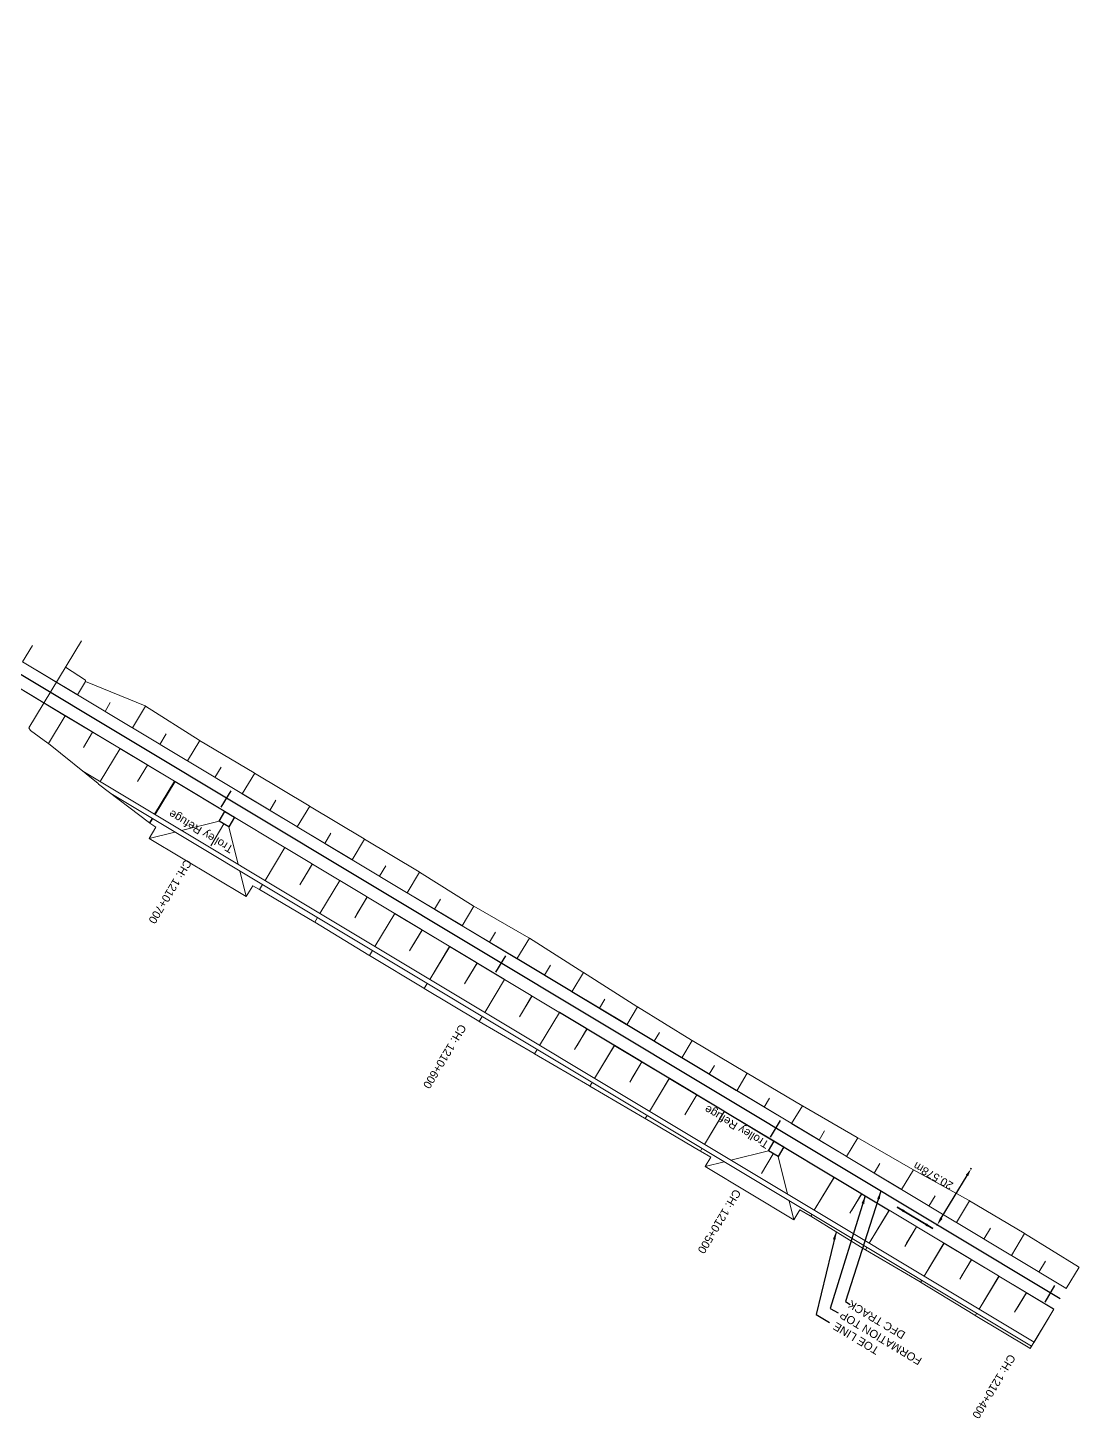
# Model space of a CAD drawing. Header units: metres. Extents: x 618805 to 628804, y 3390925 to 3396999.
# Drawn here: x 628475.9 to 628804, y 3390925.3 to 3391359.5 of the extents above; entities that cross this region are included whole.
import ezdxf
from ezdxf.enums import TextEntityAlignment as Align

# ---------------------------------------------------------------- set-up
doc = ezdxf.new("R2010")
doc.units = ezdxf.units.M
doc.header["$MEASUREMENT"] = 0
doc.layers.get('Defpoints').update_dxf_attribs({"lineweight": 0})
for name, color, linetype, lineweight in [('C-ALIG-LABL-DG', 1, 'Continuous', 25), ('PROPOSED DFCC TOE LINE', 239, 'Continuous', 0), ('PROPOSED DFCC TOE SLOPES', 239, 'Continuous', 0), ('PROPOSED DFCC TRACK', 1, 'Continuous', 0), ('PROPOSED FORMATION LINE - PLAN', 187, 'Continuous', 0)]:
    doc.layers.add(name, color=color, linetype=linetype, lineweight=lineweight)
doc.layers.add('Dimension', color=10, linetype='Continuous')
doc.layers.add('Trolley Refuse', color=10, linetype='Continuous')
doc.styles.add('ARIAL', font='arial.ttf')
doc.styles.get("Standard").update_dxf_attribs({"font": 'arial.ttf'})
doc.styles.add('Style-Arial', font='arial.ttf')
doc.dimstyles.new('ISO-25', dxfattribs={"dimtxt": 2.5, "dimasz": 2.5, "dimexe": 1.25, "dimexo": 0.625, "dimtad": 1, "dimtxsty": 'Standard', "dimcen": 2.5, "dimadec": 0, "dimazin": 0, "dimtfac": 1, "dimtmove": 0, "dimatfit": 3, "dimfxl": 1, "dimarcsym": 0})
doc.dimstyles.get("Standard").update_dxf_attribs({"dimtxt": 2.5, "dimasz": 2.5, "dimexe": 0.18, "dimexo": 0.0625, "dimgap": 0.09, "dimtad": 0, "dimtih": 1, "dimtoh": 1, "dimdec": 3, "dimzin": 0, "dimdsep": 46, "dimtxsty": 'Standard', "dimcen": 0.09, "dimadec": 0, "dimazin": 0, "dimtfac": 1, "dimtdec": 3, "dimtofl": 0, "dimtmove": 0, "dimatfit": 3, "dimfxl": 1, "dimtolj": 1, "dimtzin": 0, "dimarcsym": 0})

# ---------------------------------------------------------------- blocks, each defined once
blk = doc.blocks.new('*D320')
at = {"layer": 'Defpoints', "color": 0, "transparency": 16777216}
for p in [(628769.88, 3391003.48), (628770.28, 3391003.24), (628759.26, 3390985.85)]:
    blk.add_point(p, dxfattribs=at)
at = {"layer": 'Dimension', "color": 0, "lineweight": -2, "transparency": 16777216}
for p, q in [((628760.95, 3390987.76), (628768.99, 3391001.1)), ((628769.99, 3391003.42), (628770.38, 3391003.18)), ((628759.37, 3390985.79), (628759.77, 3390985.55))]:
    blk.add_line(p, q, dxfattribs=at)
at = {"layer": 'Dimension', "color": 0, "transparency": 16777216}
for points in [[(628768.63, 3391001.31), (628769.34, 3391000.88), (628770.28, 3391003.24)], [(628760.59, 3390987.97), (628761.31, 3390987.54), (628759.66, 3390985.61)]]:
    blk.add_solid(points, dxfattribs=at)
at = {"layer": 'Dimension', "color": 0, "lineweight": 0, "transparency": 16777216, "insert": (628758.42, 3391000.98), "char_height": 2.5, "attachment_point": 5, "rotation": 150, "style": 'Style-Arial'}
blk.add_mtext('\\A1;20.578m', dxfattribs=at)
blk = doc.blocks.new('TerminatorOpen_0.5')
at = {"color": 0, "linetype": 'ByBlock', "lineweight": -2}
for q in [(-1, 0.25), (-1, 0), (-1, -0.25)]:
    blk.add_line((0, 0), q, dxfattribs=at)
blk = doc.blocks.new('Tick Hor')
blk.add_lwpolyline([(-0.5, 0), (0.5, 0)])

msp = doc.modelspace()

# ---------------------------------------------------------------- linework, layer by layer
at = {"layer": 'PROPOSED DFCC TOE LINE', "lineweight": 0, "flags": 128}
for points in [[(628487.642, 3391159.8628), (628493.9056, 3391155.7727), (628493.9031, 3391155.3662), (628512.4354, 3391147.7798), (628512.6002, 3391147.6681), (628529.3175, 3391137.0441), (628529.4886, 3391136.943), (628546.4925, 3391126.7961), (628546.6464, 3391126.704), (628563.6501, 3391116.5191), (628563.804, 3391116.4269), (628580.8014, 3391106.2316), (628580.9673, 3391106.1321), (628597.9581, 3391095.953), (628598.124, 3391095.8536), (628614.8946, 3391085.3079), (628615.0698, 3391085.1977), (628632.2208, 3391075.3116), (628632.4007, 3391075.2093), (628649.1066, 3391064.5821), (628649.2517, 3391064.4788), (628665.9705, 3391053.8161), (628666.1215, 3391053.7226), (628683.0139, 3391043.3491), (628683.1702, 3391043.2538), (628700.202, 3391033.1227), (628700.3595, 3391033.0296), (628717.4461, 3391022.9897), (628717.6287, 3391022.8827), (628734.7427, 3391012.9441), (628734.9131, 3391012.855), (628752.0811, 3391002.9679), (628752.2462, 3391002.87), (628769.6078, 3390993.3053), (628769.7792, 3390993.2164), (628786.7886, 3390983.0669), (628786.9526, 3390982.9657), (628803.8139, 3390972.5696), (628803.9818, 3390972.4566)], [(628788.7101, 3390947.0361), (628788.5351, 3390947.1373), (628771.5734, 3390957.3662), (628771.4091, 3390957.4669), (628754.4724, 3390967.7375), (628754.3065, 3390967.8355), (628737.2497, 3390977.9075), (628737.0869, 3390978.0094), (628720.2105, 3390988.3816), (628720.0469, 3390988.4821), (628716.7859, 3390990.4036), (628714.9064, 3390987.2775), (628687.2816, 3391003.8861), (628689.0213, 3391006.7797), (628685.75, 3391008.7113), (628685.5922, 3391008.804), (628668.5109, 3391018.8527), (628668.3531, 3391018.9455), (628651.2748, 3391029.0096), (628651.1219, 3391029.0999), (628634, 3391039.0916), (628633.8456, 3391039.1794), (628616.7517, 3391049.1608), (628616.5741, 3391049.2668), (628599.5974, 3391059.4432), (628599.4197, 3391059.5493), (628582.4669, 3391069.7915), (628582.3022, 3391069.893), (628565.4086, 3391080.2339), (628565.2432, 3391080.3342), (628548.1597, 3391090.3862), (628548.0021, 3391090.4722), (628546.032, 3391091.5859), (628543.9859, 3391088.1826), (628513.7507, 3391106.3606), (628515.8606, 3391109.8701), (628513.9632, 3391111.1001), (628513.8037, 3391111.2206), (628497.9451, 3391123.274), (628497.8428, 3391123.4896), (628482.2736, 3391136.0083), (628482.0957, 3391136.1145), (628476.7205, 3391140.0306)], [(628789.8994, 3390949.0158), (628493.008, 3391127.3771)], [(628789.127, 3390947.73), (628501.7921, 3391120.3501)]]:
    msp.add_lwpolyline(points, dxfattribs=at)
at = {"layer": 'PROPOSED DFCC TOE SLOPES', "flags": 128}
for points in [[(628474.2296, 3391161.4652), (628477.3174, 3391166.605)], [(628491.3736, 3391151.1657), (628493.9031, 3391155.3761)], [(628499.9457, 3391146.0159), (628501.6036, 3391148.7756)], [(628508.5177, 3391140.8661), (628512.603, 3391147.6663)], [(628487.4856, 3391144.6938), (628482.2692, 3391136.0109)], [(628496.0576, 3391139.544), (628493.2062, 3391134.7977)], [(628517.0898, 3391135.7164), (628519.0677, 3391139.0087)], [(628504.6297, 3391134.3942), (628498.4499, 3391124.1078)], [(628525.6618, 3391130.5666), (628529.4915, 3391136.9413)], [(628513.2017, 3391129.2445), (628510.1118, 3391124.1013)], [(628534.2339, 3391125.4168), (628536.1563, 3391128.6169)], [(628542.8059, 3391120.2671), (628546.6659, 3391126.6923)], [(628521.6262, 3391124.2417), (628515.4208, 3391113.9124)], [(628521.7995, 3391124.1376), (628515.594, 3391113.8083)], [(628521.7738, 3391124.0947), (628515.594, 3391113.8083)], [(628551.378, 3391115.1173), (628553.3113, 3391118.3355)], [(628514.6483, 3391112.6265), (628513.8037, 3391111.2206)], [(628514.8216, 3391112.5225), (628513.966, 3391111.0983)], [(628559.95, 3391109.9676), (628563.8235, 3391116.4152)], [(628521.7586, 3391108.355), (628513.7507, 3391106.3606)], [(628535.5557, 3391111.7911), (628523.8177, 3391108.8678)], [(628537.0555, 3391110.8894), (628532.9619, 3391104.0805)], [(628538.5554, 3391109.9877), (628541.4763, 3391098.2592)], [(628568.522, 3391104.8178), (628570.4606, 3391108.0446)], [(628577.0941, 3391099.668), (628580.9748, 3391106.1276)], [(628556.0877, 3391103.5385), (628549.8822, 3391093.2092)], [(628556.0619, 3391103.4957), (628549.8822, 3391093.2092)], [(628541.9888, 3391096.2014), (628543.9859, 3391088.1826)], [(628564.6597, 3391098.3888), (628560.729, 3391091.846)], [(628564.634, 3391098.3459), (628561.5441, 3391093.2027)], [(628585.6661, 3391094.5183), (628587.6096, 3391097.7533)], [(628594.2382, 3391089.3685), (628598.1314, 3391095.8489)], [(628549.1097, 3391091.9234), (628548.1793, 3391090.3746)], [(628573.2318, 3391093.239), (628567.0263, 3391082.9097)], [(628573.206, 3391093.1961), (628567.0263, 3391082.9097)], [(628581.8038, 3391088.0892), (628577.8746, 3391081.5488)], [(628581.7781, 3391088.0464), (628578.6882, 3391082.9031)], [(628602.8102, 3391084.2187), (628604.7044, 3391087.3717)], [(628590.3759, 3391082.9395), (628584.1704, 3391072.6102)], [(628590.3501, 3391082.8966), (628584.1704, 3391072.6102)], [(628611.3823, 3391079.069), (628615.0657, 3391085.2003)], [(628566.2538, 3391081.6239), (628565.416, 3391080.2293)], [(628598.9479, 3391077.7897), (628594.9907, 3391071.2028)], [(628598.9221, 3391077.7468), (628595.8323, 3391072.6036)], [(628619.9543, 3391073.9192), (628621.8426, 3391077.0623)], [(628628.5264, 3391068.7695), (628632.3966, 3391075.2116)], [(628583.3979, 3391071.3244), (628582.4744, 3391069.787)], [(628607.5199, 3391072.6399), (628601.3145, 3391062.3106)], [(628607.4942, 3391072.5971), (628601.3145, 3391062.3106)], [(628616.092, 3391067.4902), (628612.1312, 3391060.8972)], [(628616.0662, 3391067.4473), (628612.9764, 3391062.3041)], [(628637.0984, 3391063.6197), (628638.9677, 3391066.7312)], [(628600.542, 3391061.0248), (628599.5933, 3391059.4456)], [(628624.664, 3391062.3404), (628618.4586, 3391052.0111)], [(628624.6383, 3391062.2976), (628618.4586, 3391052.0111)], [(628645.6704, 3391058.4699), (628649.2724, 3391064.4656)], [(628633.2361, 3391057.1907), (628629.31, 3391050.6555)], [(628633.2103, 3391057.1478), (628630.1205, 3391052.0046)], [(628654.2425, 3391053.3202), (628655.9746, 3391056.2033)], [(628641.8081, 3391052.0409), (628635.6027, 3391041.7116)], [(628641.7824, 3391051.998), (628635.6027, 3391041.7116)], [(628662.8145, 3391048.1704), (628666.1424, 3391053.7098)], [(628617.6861, 3391050.7253), (628616.7476, 3391049.1632)], [(628650.3802, 3391046.8911), (628646.5195, 3391040.4649)], [(628650.3544, 3391046.8483), (628647.2646, 3391041.705)], [(628671.3866, 3391043.0206), (628673.0254, 3391045.7486)], [(628679.9586, 3391037.8709), (628683.1866, 3391043.244)], [(628634.8302, 3391040.4258), (628634.0212, 3391039.0792)], [(628658.9522, 3391041.7414), (628652.7467, 3391031.4121)], [(628658.9265, 3391041.6985), (628652.7467, 3391031.4121)], [(628667.5242, 3391036.5916), (628663.7179, 3391030.2558)], [(628667.4985, 3391036.5487), (628664.4086, 3391031.4055)], [(628688.5307, 3391032.7211), (628690.1559, 3391035.4264)], [(628651.9743, 3391030.1262), (628651.2959, 3391028.9971)], [(628676.0963, 3391031.4418), (628669.8908, 3391021.1125)], [(628676.0705, 3391031.399), (628669.8908, 3391021.1125)], [(628697.1027, 3391027.5713), (628700.376, 3391033.0199)], [(628684.6683, 3391026.2921), (628680.9076, 3391020.0322)], [(628684.6426, 3391026.2492), (628681.5527, 3391021.106)], [(628693.2404, 3391021.1423), (628687.0349, 3391010.813)], [(628705.6747, 3391022.4216), (628707.3365, 3391025.1876)], [(628714.2468, 3391017.2718), (628717.6205, 3391022.8875)], [(628669.1184, 3391019.8267), (628668.5274, 3391018.843)], [(628693.2146, 3391021.0995), (628687.0349, 3391010.813)], [(628722.8188, 3391012.1221), (628724.5439, 3391014.9935)], [(628731.3909, 3391006.9723), (628734.9219, 3391012.8499)], [(628686.2625, 3391009.5272), (628685.7664, 3391008.7015)], [(628706.9968, 3391008.7961), (628695.2583, 3391005.8727)], [(628693.1992, 3391005.3598), (628687.2816, 3391003.8861)], [(628708.4966, 3391007.8944), (628704.7953, 3391001.7381)], [(628709.9964, 3391006.9927), (628712.9174, 3390995.2637)], [(628739.9629, 3391001.8225), (628741.776, 3391004.8405)], [(628727.5286, 3391000.5433), (628721.3231, 3390990.2139)], [(628727.5028, 3391000.5004), (628721.3231, 3390990.2139)], [(628748.535, 3390996.6728), (628752.2551, 3391002.8651)], [(628736.1006, 3390995.3935), (628732.4199, 3390989.2667)], [(628736.0749, 3390995.3506), (628732.985, 3390990.2074)], [(628713.4299, 3390993.206), (628714.9064, 3390987.2775)], [(628757.107, 3390991.523), (628759.0635, 3390994.7797)], [(628765.6791, 3390986.3732), (628769.7873, 3390993.2116)], [(628720.5506, 3390988.9281), (628720.2191, 3390988.3763)], [(628744.6726, 3390990.2437), (628738.4672, 3390979.9144)], [(628744.6469, 3390990.2009), (628738.4672, 3390979.9144)], [(628753.2447, 3390985.094), (628749.5571, 3390978.9557)], [(628753.2189, 3390985.0511), (628750.1291, 3390979.9079)], [(628774.2511, 3390981.2235), (628776.3129, 3390984.6555)], [(628782.8231, 3390976.0737), (628786.9606, 3390982.9608)], [(628737.6947, 3390978.6286), (628737.2584, 3390977.9024)], [(628761.8167, 3390979.9442), (628755.6113, 3390969.6149)], [(628761.791, 3390979.9013), (628755.6113, 3390969.6149)], [(628770.3888, 3390974.7944), (628766.71, 3390968.6709)], [(628770.363, 3390974.7516), (628767.2732, 3390969.6084)], [(628791.3952, 3390970.9239), (628793.4342, 3390974.3181)], [(628778.9608, 3390969.6447), (628772.7554, 3390959.3154)], [(628778.9351, 3390969.6018), (628772.7554, 3390959.3154)], [(628799.9672, 3390965.7742), (628803.9818, 3390972.4566)], [(628754.8388, 3390968.3291), (628754.4805, 3390967.7326)], [(628787.5329, 3390964.4949), (628783.8388, 3390958.346)], [(628787.5071, 3390964.4521), (628784.4173, 3390959.3088)], [(628771.9829, 3390958.0296), (628771.5815, 3390957.3614)], [(628796.1049, 3390959.3452), (628788.7101, 3390947.0361)], [(628796.0792, 3390959.3023), (628789.8994, 3390949.0158)]]:
    msp.add_lwpolyline(points, dxfattribs=at)
at = {"layer": 'PROPOSED DFCC TRACK', "color": 12, "linetype": 'Continuous', "lineweight": 30, "flags": 128}
msp.add_lwpolyline([(628798.0361, 3390962.5597), (628362.9736, 3391223.9289), (628358.6877, 3391226.504), (628354.4023, 3391229.08), (628350.1181, 3391231.6579), (628345.8357, 3391234.2386), (628341.5555, 3391236.8232), (628337.2783, 3391239.4126), (628333.0045, 3391242.0077), (628328.7347, 3391244.6095, -0.00719228), (628260.5964, 3391287.5672), (628256.4079, 3391290.2979), (628252.2237, 3391293.0351), (628248.0431, 3391295.7779), (628243.8657, 3391298.5254), (628239.6907, 3391301.2767), (628235.5175, 3391304.0307), (628231.3456, 3391306.7866), (628227.1742, 3391309.5434), (628151.5443, 3391359.531)], format="xyb", dxfattribs=at)
at = {"layer": 'PROPOSED DFCC TRACK', "linetype": 'Continuous', "flags": 128}
msp.add_lwpolyline([(628492.5942, 3391168.0216), (628476.1352, 3391140.9054), (628476.7205, 3391140.0306)], dxfattribs=at)
at = {"layer": 'PROPOSED FORMATION LINE - PLAN', "lineweight": 0, "flags": 128}
for points in [[(628799.9672, 3390965.7742), (628799.794, 3390965.8783), (628782.8151, 3390976.0786), (628782.6499, 3390976.1778), (628765.671, 3390986.3781), (628765.5058, 3390986.4773), (628748.5263, 3390996.678), (628748.3617, 3390996.7769), (628731.3822, 3391006.9775), (628731.2176, 3391007.0764), (628714.255, 3391017.2669), (628714.0735, 3391017.3759), (628697.0863, 3391027.5812), (628696.9294, 3391027.6754), (628679.9422, 3391037.8807), (628679.7853, 3391037.975), (628662.7935, 3391048.183), (628662.6413, 3391048.2745), (628645.6494, 3391058.4826), (628645.4972, 3391058.574), (628628.5304, 3391068.767), (628628.3531, 3391068.8735), (628611.3864, 3391079.0665), (628611.209, 3391079.1731), (628594.2307, 3391089.373), (628594.0649, 3391089.4726), (628577.0866, 3391099.6725), (628576.9208, 3391099.7721), (628559.9305, 3391109.9793), (628559.7767, 3391110.0716), (628542.7864, 3391120.2788), (628542.6326, 3391120.3712), (628525.6589, 3391130.5683), (628525.4886, 3391130.6707), (628508.5148, 3391140.8679), (628508.3445, 3391140.9702), (628491.378, 3391151.163), (628491.2004, 3391151.2698), (628474.2027, 3391161.4813)], [(628799.993, 3390965.817), (628799.8197, 3390965.9211), (628782.8408, 3390976.1214), (628782.6756, 3390976.2207), (628765.6967, 3390986.4209), (628765.5315, 3390986.5202), (628748.552, 3390996.7208), (628748.3874, 3390996.8197), (628731.4079, 3391007.0204), (628731.2434, 3391007.1192), (628714.2807, 3391017.3098), (628714.0993, 3391017.4188), (628697.1121, 3391027.624), (628696.9552, 3391027.7183), (628679.968, 3391037.9236), (628679.8111, 3391038.0178), (628662.8193, 3391048.2259), (628662.667, 3391048.3173), (628645.6752, 3391058.5254), (628645.5229, 3391058.6169), (628628.5562, 3391068.8099), (628628.3788, 3391068.9164), (628611.4121, 3391079.1094), (628611.2347, 3391079.2159), (628594.2565, 3391089.4159), (628594.0907, 3391089.5155), (628577.1123, 3391099.7154), (628576.9466, 3391099.815), (628559.9563, 3391110.0221), (628559.8025, 3391110.1145), (628542.8121, 3391120.3217), (628542.6584, 3391120.414), (628525.6847, 3391130.6112), (628525.5143, 3391130.7136), (628508.5406, 3391140.9107), (628508.3702, 3391141.0131), (628491.4037, 3391151.2059), (628491.2261, 3391151.3126), (628474.2285, 3391161.5242)], [(628796.0792, 3390959.3023), (628795.9059, 3390959.4064), (628778.927, 3390969.6067), (628778.7618, 3390969.7059), (628761.7829, 3390979.9062), (628761.6177, 3390980.0054), (628744.6382, 3390990.2061), (628744.4736, 3390990.305), (628727.4941, 3391000.5056), (628727.3295, 3391000.6045), (628710.3669, 3391010.795), (628710.1855, 3391010.904), (628693.1983, 3391021.1093), (628693.0414, 3391021.2035), (628676.0542, 3391031.4088), (628675.8973, 3391031.5031), (628658.9055, 3391041.7111), (628658.7532, 3391041.8026), (628641.7613, 3391052.0107), (628641.6091, 3391052.1021), (628624.6424, 3391062.2951), (628624.465, 3391062.4016), (628607.4983, 3391072.5946), (628607.3209, 3391072.7012), (628590.3426, 3391082.9011), (628590.1768, 3391083.0007), (628573.1985, 3391093.2006), (628573.0327, 3391093.3002), (628556.0424, 3391103.5074), (628555.8887, 3391103.5998), (628538.8983, 3391113.8069), (628538.7446, 3391113.8993), (628521.7709, 3391124.0964), (628521.6005, 3391124.1988), (628504.6268, 3391134.396), (628504.4564, 3391134.4983), (628487.4899, 3391144.6912), (628487.3123, 3391144.7979), (628470.3146, 3391155.0094)], [(628796.1049, 3390959.3452), (628795.9316, 3390959.4492), (628778.9528, 3390969.6495), (628778.7876, 3390969.7488), (628761.8087, 3390979.9491), (628761.6435, 3390980.0483), (628744.664, 3390990.2489), (628744.4994, 3390990.3478), (628727.5199, 3391000.5485), (628727.3553, 3391000.6474), (628710.3927, 3391010.8379), (628710.2112, 3391010.9469), (628693.224, 3391021.1521), (628693.0671, 3391021.2464), (628676.0799, 3391031.4517), (628675.923, 3391031.5459), (628658.9312, 3391041.754), (628658.7789, 3391041.8455), (628641.7871, 3391052.0535), (628641.6348, 3391052.145), (628624.6681, 3391062.338), (628624.4908, 3391062.4445), (628607.524, 3391072.6375), (628607.3467, 3391072.744), (628590.3684, 3391082.944), (628590.2026, 3391083.0436), (628573.2243, 3391093.2435), (628573.0585, 3391093.3431), (628556.0682, 3391103.5502), (628555.9144, 3391103.6426), (628538.9241, 3391113.8498), (628538.7703, 3391113.9421), (628521.7966, 3391124.1393), (628521.6262, 3391124.2417), (628504.6525, 3391134.4388), (628504.4821, 3391134.5412), (628487.5157, 3391144.734), (628487.3381, 3391144.8407), (628470.3404, 3391155.0523)]]:
    msp.add_lwpolyline(points, dxfattribs=at)
at = {"layer": 'Trolley Refuse'}
for points in [[(628537.3592, 3391114.7907), (628540.3588, 3391112.9873), (628538.5554, 3391109.9877), (628535.5557, 3391111.7911)], [(628708.8002, 3391011.7957), (628711.7998, 3391009.9923), (628709.9964, 3391006.9927), (628706.9968, 3391008.7961)]]:
    msp.add_lwpolyline(points, close=True, dxfattribs=at)

# ---------------------------------------------------------------- block references
at = {"layer": 'C-ALIG-LABL-DG', "color": 1, "linetype": 'Continuous', "lineweight": 25, "xscale": 6, "yscale": 6, "zscale": 6, "rotation": 238.9855929886476}
for p in [(628537.6723, 3391118.6927), (628623.3761, 3391067.1673), (628709.0799, 3391015.642), (628794.7837, 3390964.1166)]:
    msp.add_blockref('Tick Hor', p, dxfattribs=at)

# ---------------------------------------------------------------- texts
at = {"layer": 'C-ALIG-LABL-DG', "color": 1, "lineweight": 25, "style": 'ARIAL'}
for s, p in [('CH: 1210+700', (628525.0356, 3391100.0996)), ('CH: 1210+600', (628610.7394, 3391048.5743)), ('CH: 1210+500', (628696.4432, 3390997.0489)), ('CH: 1210+400', (628782.147, 3390945.5236))]:
    msp.add_text(s, height=2.5, rotation=238.985593, dxfattribs=at).set_placement(p)
at = {"layer": 'PROPOSED DFCC TOE LINE', "lineweight": 0}
msp.add_text('TOE LINE', height=2.5, rotation=148.84422, dxfattribs=at).set_placement((628728.1946, 3390955.3793), align=Align.RIGHT)
at = {"layer": 'PROPOSED DFCC TRACK', "color": 10, "linetype": 'Continuous', "lineweight": -3, "ltscale": 5}
msp.add_text('DFC TRACK', height=2.5, rotation=149.068226, dxfattribs=at).set_placement((628732.8471, 3390962.2463), align=Align.RIGHT)
at = {"layer": 'PROPOSED FORMATION LINE - PLAN', "lineweight": 0}
msp.add_text('FORMATION TOP', height=2.5, rotation=148.84422, dxfattribs=at).set_placement((628730.241, 3390958.9086), align=Align.RIGHT)
at = {"layer": 'Trolley Refuse'}
for p in [(628540.2786, 3391103.7387), (628707.4713, 3391011.4838)]:
    msp.add_text('Trolley Refuge', height=2.5, rotation=149.17669, dxfattribs=at).set_placement(p)

# ---------------------------------------------------------------- dimensions: what is measured, and where the dimension line sits
at = {"layer": 'Dimension', "color": 10, "lineweight": 0}
dim = msp.add_linear_dim(base=(628770.2766, 3391003.2414), p1=(628759.2619, 3390985.8538), p2=(628769.8792, 3391003.4808), angle=58.938083, dimstyle='Standard', override={"dimexe": 0.125, "dimexo": 0.125, "dimgap": 0.125, "dimtad": 1, "dimtih": 0, "dimtoh": 0, "dimzin": 11, "dimpost": 'm', "dimtxsty": 'Style-Arial', "dimsah": 1, "dimadec": 4, "dimazin": 3, "dimtmove": 2, "dimldrblk": 'TerminatorOpen_0.5', "dimfrac": 2, "dimtzin": 11}, dxfattribs=at)
dim.commit()
dim.dimension.update_dxf_attribs({"geometry": '*D320', "text_midpoint": (628758.4243, 3391000.9797), "dimtype": 129, "text_rotation": 150})

# ---------------------------------------------------------------- leaders
at = {"layer": 'PROPOSED DFCC TOE LINE', "lineweight": 0}
msp.add_leader([(628728.1105, 3390983.5263), (628721.8746, 3390957.6903), (628726.0918, 3390955.1325)], dimstyle='ISO-25', override={"dimtxt": 3, "dimasz": 2.5, "dimgap": 0.625, "dimtad": 0, "dimdec": 3, "dimzin": 2, "dimtdec": 3}, dxfattribs=at)
at = {"layer": 'PROPOSED DFCC TRACK', "color": 10, "linetype": 'Continuous', "lineweight": -3, "ltscale": 5}
msp.add_leader([(628742.1072, 3390996.1596), (628731.0214, 3390961.72), (628732.502, 3390960.8305)], dimstyle='ISO-25', override={"dimtxt": 3, "dimasz": 2.5, "dimgap": 0.625, "dimtad": 0, "dimdec": 3, "dimzin": 2, "dimtdec": 3}, dxfattribs=at)
at = {"layer": 'PROPOSED DFCC TRACK', "linetype": 'Continuous', "lineweight": 0}
for points in [[(628747.1566, 3390991.2139), (628758.345, 3390984.4924)], [(628758.345, 3390984.4924), (628747.1566, 3390991.2139)]]:
    msp.add_leader(points, dimstyle='ISO-25', override={"dimtxt": 3, "dimasz": 2.5, "dimtad": 0, "dimdec": 3, "dimzin": 2, "dimtdec": 3}, dxfattribs=at)
at = {"layer": 'PROPOSED FORMATION LINE - PLAN', "lineweight": 0}
msp.add_leader([(628737.2348, 3390994.7121), (628726.2852, 3390959.5419), (628728.7942, 3390958.2319)], dimstyle='ISO-25', override={"dimtxt": 3, "dimasz": 2.5, "dimgap": 0.625, "dimtad": 0, "dimdec": 3, "dimzin": 2, "dimtdec": 3}, dxfattribs=at)

doc.saveas('drawing.dxf')
